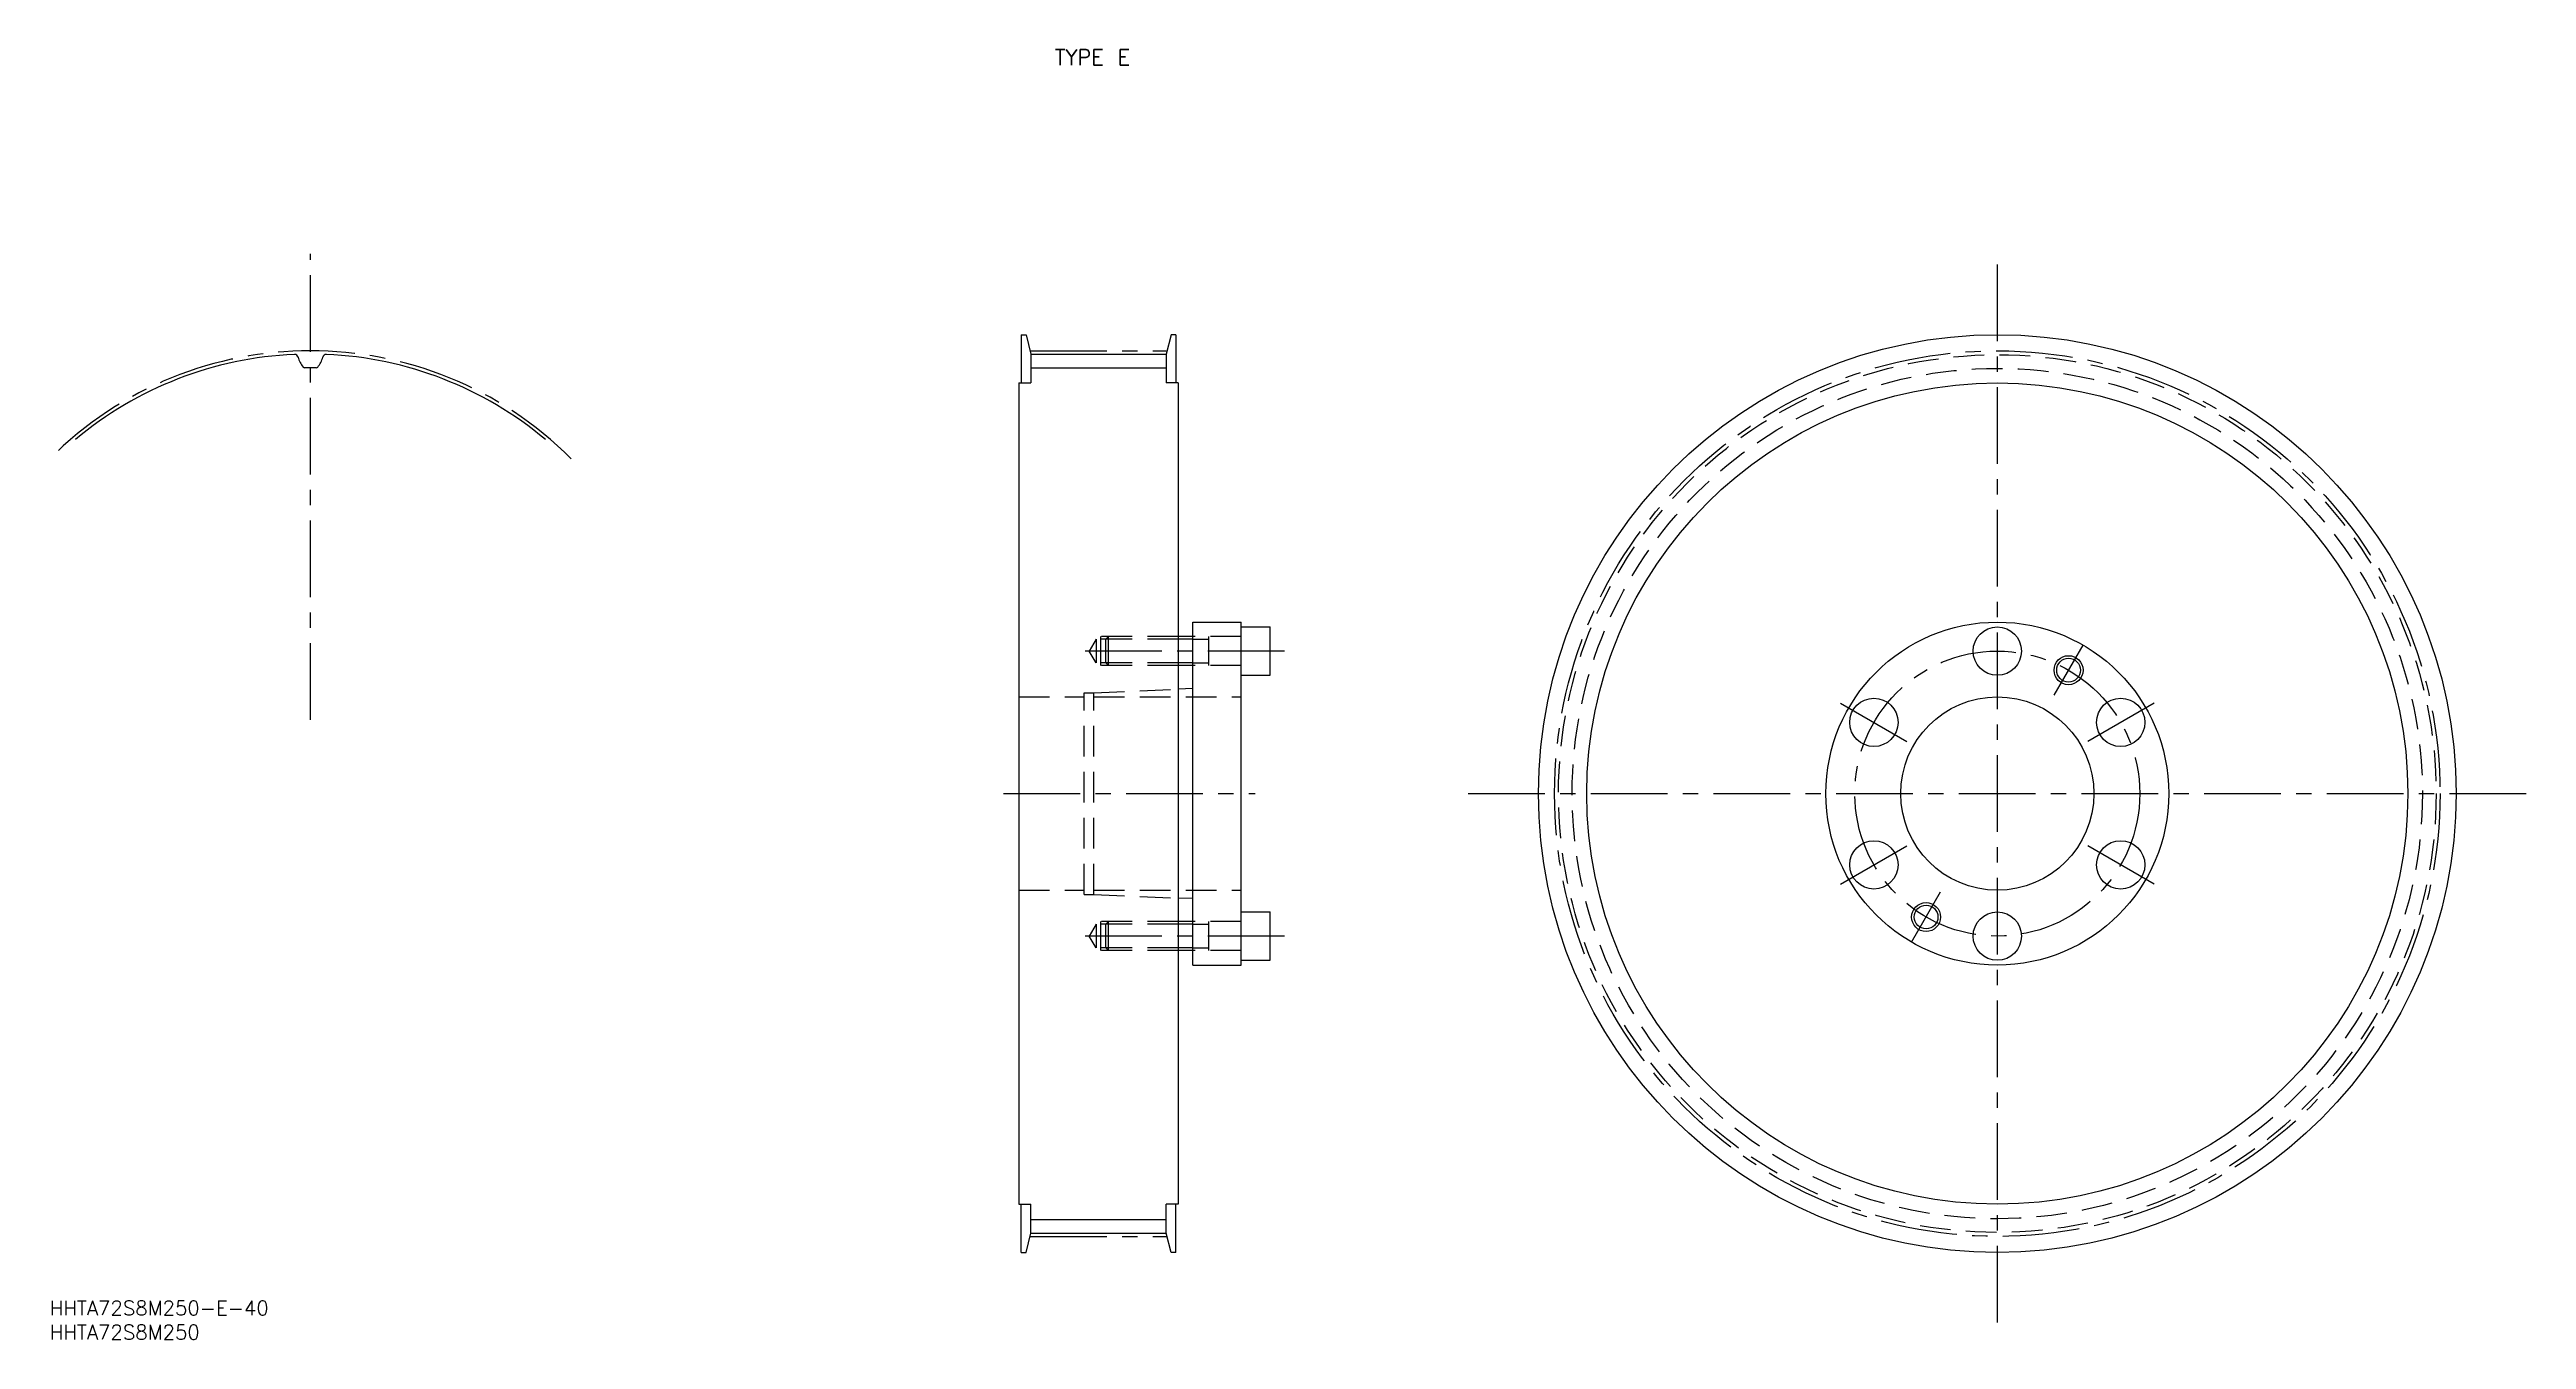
# Model space of a CAD drawing. Extents: x 0 to 513, y -8 to 259.
import ezdxf
from ezdxf.enums import TextEntityAlignment as Align

# ---------------------------------------------------------------- set-up
doc = ezdxf.new("R2010")
doc.units = 0
doc.header["$LTSCALE"] = 0.5
doc.linetypes.add('CENTER', pattern=[50.8, 31.75, -6.35, 6.35, -6.35])
doc.linetypes.add('DASHED', pattern=[19.05, 12.7, -6.35])
for name, color, linetype in [('MSM_CENTER', 1, 'CENTER'), ('MSM_CONTINUOUS', 7, 'CONTINUOUS'), ('MSM_DASHED', 4, 'DASHED'), ('MSM_NARROW', 5, 'CONTINUOUS'), ('MSM_PART_NUMBER', 7, 'CONTINUOUS')]:
    doc.layers.add(name, color=color, linetype=linetype)
doc.styles.get("Standard").update_dxf_attribs({"font": 'txt.shx', "height": 3, "bigfont": 'bigfont.shx'})

# ---------------------------------------------------------------- blocks, each defined once
blk = doc.blocks.new('*U2')
at = {"layer": 'MSM_PART_NUMBER'}
blk.add_text('HHTA72S8M250-E-40', height=3, dxfattribs=at).set_placement((0, -3))
blk = doc.blocks.new('*U3')
at = {"layer": 'MSM_PART_NUMBER'}
blk.add_text('HHTA72S8M250', height=3, dxfattribs=at).set_placement((0, -8))

msp = doc.modelspace()

# ---------------------------------------------------------------- linework, layer by layer
at = {"layer": 'MSM_CENTER'}
for p, q in [((54.02, 120.28), (54.02, 216.77)), ((403.28, 214.56), (403.28, -4.56)), ((203.03, 196.67), (231.2, 196.67)), ((255.7, 134.5), (212.14, 134.5)), ((415.03, 125.35), (421.03, 135.74)), ((370.8, 123.75), (384.66, 115.75)), ((435.75, 123.75), (421.9, 115.75)), ((197.51, 105), (249.6, 105)), ((293.72, 105), (512.84, 105)), ((370.8, 86.25), (384.66, 94.25)), ((435.75, 86.25), (421.9, 94.25)), ((385.53, 74.26), (391.53, 84.65)), ((255.7, 75.5), (212.14, 75.5)), ((203.03, 13.33), (231.36, 13.33))]:
    msp.add_line(p, q, dxfattribs=at)
for radius in [91.67, 29.5]:
    msp.add_circle((403.28, 105), radius, dxfattribs=at)
msp.add_arc((54.02, 120.28), 76.39, 45, 135, dxfattribs=at)
at = {"layer": 'MSM_CONTINUOUS'}
for p, q in [((201.2, 200), (201.2, 190)), ((201.2, 200), (202.2, 200)), ((202.2, 200), (203.2, 196)), ((203.2, 196), (203.2, 190)), ((203.2, 195.99), (231.2, 195.99)), ((232.2, 200), (231.2, 196)), ((231.2, 196), (231.2, 190)), ((233.2, 200), (232.2, 200)), ((233.2, 200), (233.2, 190)), ((200.7, 190), (200.7, 20)), ((200.7, 190), (203.2, 190)), ((233.7, 190), (231.2, 190)), ((233.7, 190), (233.7, 20)), ((236.7, 69.5), (236.7, 140.5)), ((236.7, 140.5), (246.7, 140.5)), ((246.7, 69.5), (246.7, 140.5)), ((246.7, 139.5), (252.7, 139.5)), ((252.7, 129.5), (252.7, 139.5)), ((236.7, 137.5), (233.7, 137.5)), ((236.7, 131.5), (233.7, 131.5)), ((246.7, 129.5), (252.7, 129.5)), ((236.7, 126.75), (233.7, 126.62)), ((236.7, 83.25), (233.7, 83.38)), ((236.7, 78.5), (233.7, 78.5)), ((246.7, 80.5), (252.7, 80.5)), ((252.7, 70.5), (252.7, 80.5)), ((236.7, 72.5), (233.7, 72.5)), ((236.7, 69.5), (246.7, 69.5)), ((246.7, 70.5), (252.7, 70.5)), ((200.7, 20), (203.2, 20)), ((201.2, 10), (201.2, 20)), ((203.2, 14), (203.2, 20)), ((233.7, 20), (231.2, 20)), ((231.2, 14), (231.2, 20)), ((233.2, 10), (233.2, 20)), ((202.2, 10), (203.2, 14)), ((203.2, 14.01), (231.2, 14.01)), ((232.2, 10), (231.2, 14)), ((201.2, 10), (202.2, 10)), ((233.2, 10), (232.2, 10))]:
    msp.add_line(p, q, dxfattribs=at)
for centre, radius in [((403.28, 105), 95), ((403.28, 105), 85), ((403.28, 105), 35.5), ((403.28, 134.5), 5), ((418.03, 130.55), 2.46), ((377.73, 119.75), 5), ((403.28, 105), 20), ((428.83, 119.75), 5), ((377.73, 90.25), 5), ((428.83, 90.25), 5), ((388.53, 79.45), 2.46), ((403.28, 75.5), 5)]:
    msp.add_circle(centre, radius, dxfattribs=at)
for centre, radius, start, end in [((54.02, 120.28), 75.71, 92.5006, 130), ((50.75, 195.17), 0.75, 13.9951, 92.5006), ((56.62, 196.63), 5.3, 193.9951, 218.9708), ((51.42, 196.63), 5.3, 321.0292, 346.0049), ((57.29, 195.17), 0.75, 87.4994, 166.0049), ((54.02, 120.28), 75.71, 50, 87.4994), ((52.81, 193.55), 0.4, 218.9708, 270.9458), ((54.02, 120.28), 72.88, 89.0542, 90.9458), ((55.23, 193.55), 0.4, 269.0542, 321.0292)]:
    msp.add_arc(centre, radius, start, end, dxfattribs=at)
at = {"layer": 'MSM_DASHED'}
for p, q in [((216.7, 136.96), (215.28, 134.5)), ((216.7, 132.04), (215.28, 134.5)), ((216.7, 136.96), (216.7, 132.04)), ((233.7, 136.96), (216.7, 136.96)), ((217.7, 131.5), (217.7, 137.5)), ((233.7, 137.5), (217.7, 137.5)), ((219.24, 137.5), (218.7, 136.96)), ((218.7, 132.04), (218.7, 136.96)), ((219.24, 131.5), (219.24, 137.5)), ((246.7, 137.5), (236.7, 137.5)), ((236.7, 136.96), (240.03, 136.96)), ((240.03, 131.5), (240.03, 137.5)), ((233.7, 132.04), (216.7, 132.04)), ((233.7, 131.5), (217.7, 131.5)), ((219.24, 131.5), (218.7, 132.04)), ((236.7, 132.04), (240.03, 132.04)), ((246.7, 131.5), (236.7, 131.5)), ((200.7, 125), (214.2, 125)), ((214.2, 84.12), (214.2, 125.88)), ((214.2, 125.88), (216.2, 125.88)), ((216.2, 125.88), (233.7, 126.62)), ((216.2, 84.12), (216.2, 125.88)), ((216.2, 125), (246.7, 125)), ((200.7, 85), (214.2, 85)), ((214.2, 84.12), (216.2, 84.12)), ((216.2, 85), (246.7, 85)), ((216.2, 84.12), (233.7, 83.38)), ((216.7, 77.96), (215.28, 75.5)), ((233.7, 77.96), (216.7, 77.96)), ((216.7, 77.96), (216.7, 73.04)), ((233.7, 78.5), (217.7, 78.5)), ((217.7, 72.5), (217.7, 78.5)), ((219.24, 78.5), (218.7, 77.96)), ((218.7, 73.04), (218.7, 77.96)), ((219.24, 72.5), (219.24, 78.5)), ((246.7, 78.5), (236.7, 78.5)), ((236.7, 77.96), (240.03, 77.96)), ((240.03, 72.5), (240.03, 78.5)), ((216.7, 73.04), (215.28, 75.5)), ((233.7, 73.04), (216.7, 73.04)), ((233.7, 72.5), (217.7, 72.5)), ((219.24, 72.5), (218.7, 73.04)), ((236.7, 73.04), (240.03, 73.04)), ((246.7, 72.5), (236.7, 72.5))]:
    msp.add_line(p, q, dxfattribs=at)
for radius in [90.85, 88.02]:
    msp.add_circle((403.28, 105), radius, dxfattribs=at)
at = {"layer": 'MSM_NARROW'}
for p, q in [((203.2, 193.15), (231.2, 193.15)), ((236.7, 136.96), (233.7, 136.96)), ((236.7, 132.04), (233.7, 132.04)), ((236.7, 77.96), (233.7, 77.96)), ((236.7, 73.04), (233.7, 73.04)), ((203.2, 16.85), (231.2, 16.85))]:
    msp.add_line(p, q, dxfattribs=at)
for centre in [(418.03, 130.55), (388.53, 79.45)]:
    msp.add_circle(centre, 3, dxfattribs=at)

# ---------------------------------------------------------------- block references
at = {"layer": 'MSM_CONTINUOUS'}
for name in ['*U2', '*U3']:
    msp.add_blockref(name, (0, 0), dxfattribs=at)

# ---------------------------------------------------------------- texts
at = {"layer": 'MSM_PART_NUMBER'}
msp.add_text('TYPE E', height=3.2, dxfattribs=at).set_placement((215.95, 257.43), align=Align.MIDDLE_CENTER)

doc.saveas('drawing.dxf')
